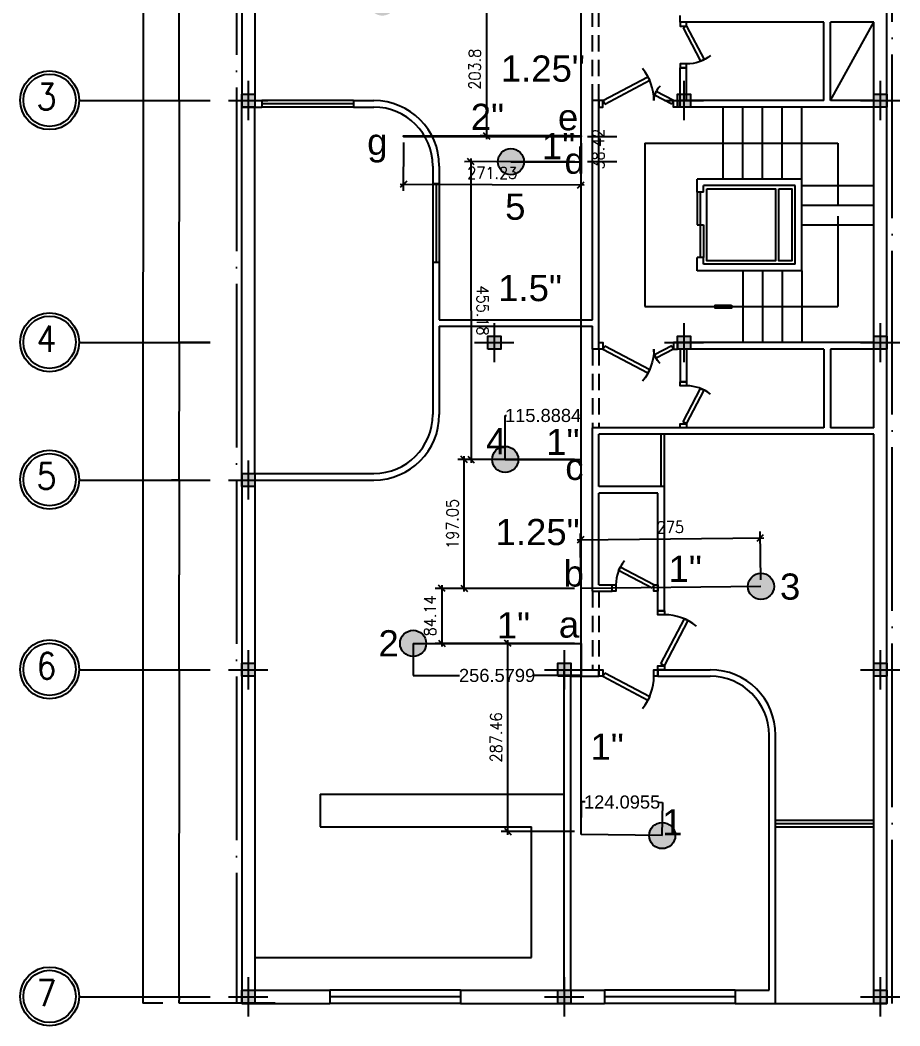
# Model space of a CAD drawing. Header units: millimetres. Extents: x 0 to 12169, y 6 to 10142.
# Drawn here: x 4633 to 5978, y 7541 to 9078 of the extents above; entities that cross this region are included whole.
import ezdxf

# ---------------------------------------------------------------- set-up
doc = ezdxf.new("R2010")
doc.units = ezdxf.units.MM
doc.header["$LTSCALE"] = 50
doc.header["$MEASUREMENT"] = 0
doc.linetypes.add('AXIS', pattern=[6, 5, -0.5, 0, -0.5])
doc.linetypes.add('DASHED', pattern=[0.75, 0.5, -0.25])
for name, color, linetype in [('1', 8, 'AXIS'), ('10', 10, 'Continuous'), ('2', 4, 'Continuous'), ('3', 3, 'Continuous'), ('33', 62, 'Continuous'), ('4', 136, 'Continuous'), ('5', 5, 'Continuous'), ('6', 60, 'Continuous'), ('DIM', 8, 'Continuous'), ('DOR', 3, 'Continuous')]:
    doc.layers.add(name, color=color, linetype=linetype)
doc.styles.add('ROMANS', font='ROMANS.shx', dxfattribs={"width": 0.9})
doc.styles.get("Standard").update_dxf_attribs({"font": 'arial.ttf'})
doc.dimstyles.new('dim1.100', dxfattribs={"dimscale": 100, "dimtxt": 0.18, "dimasz": 0.1, "dimexe": 0.1, "dimexo": 0.1, "dimgap": 0.09, "dimtad": 1, "dimzin": 12, "dimdsep": 46, "dimtxsty": 'ROMANS', "dimblk1": 'OBLIQUE', "dimblk2": 'OBLIQUE', "dimsah": 1, "dimcen": 0.1, "dimdle": 0.05, "dimclrd": 256, "dimclre": 12, "dimclrt": 4, "dimadec": 0, "dimazin": 0, "dimtfac": 1, "dimtix": 1, "dimtofl": 0, "dimtmove": 0, "dimatfit": 0, "dimldrblk": 'OBLIQUE', "dimfxl": 1, "dimtolj": 1, "dimtzin": 0, "dimarcsym": 0})
doc.dimstyles.get("Standard").update_dxf_attribs({"dimtxt": 0.18, "dimasz": 0.18, "dimexe": 0.18, "dimexo": 0.0625, "dimgap": 0.09, "dimtad": 0, "dimtih": 1, "dimtoh": 1, "dimdec": 4, "dimzin": 0, "dimdsep": 46, "dimtxsty": 'Standard', "dimcen": 0.09, "dimadec": 0, "dimazin": 0, "dimtfac": 1, "dimtdec": 4, "dimtofl": 0, "dimtmove": 0, "dimatfit": 3, "dimfxl": 1, "dimtolj": 1, "dimtzin": 0, "dimarcsym": 0})

# ---------------------------------------------------------------- blocks, each defined once
blk = doc.blocks.new('*D259')
at = {"layer": 'DEFPOINTS', "color": 0, "transparency": 16777216}
for p in [(4864.4, 8375.2), (4864.4, 8085.2), (4876, 8085.2)]:
    blk.add_point(p, dxfattribs=at)
at = {"layer": 'DIM', "color": 0, "lineweight": -2, "transparency": 16777216}
for p, q in [((4864.5, 8375.2), (4876.2, 8375.2)), ((4876, 8375), (4876, 8230.3)), ((4876, 8085.3), (4876, 8230)), ((4864.5, 8085.2), (4876.2, 8085.2))]:
    blk.add_line(p, q, dxfattribs=at)
at = {"layer": 'DIM', "color": 0, "transparency": 16777216}
for points in [[(4876, 8375), (4876, 8375), (4876, 8375.2)], [(4876, 8085.3), (4876, 8085.3), (4876, 8085.2)]]:
    blk.add_solid(points, dxfattribs=at)
at = {"layer": 'DIM', "color": 0, "transparency": 16777216, "insert": (4876, 8230.2), "char_height": 0.18, "attachment_point": 5}
blk.add_mtext('\\A1;290.0000', dxfattribs=at)
blk = doc.blocks.new('*D260')
at = {"layer": 'DEFPOINTS', "color": 0, "transparency": 16777216}
for p in [(4820.8, 9575.2), (4851, 9575.2), (4851, 7575.2)]:
    blk.add_point(p, dxfattribs=at)
at = {"layer": 'DIM', "color": 0, "lineweight": -2, "transparency": 16777216}
for p, q in [((4851, 9575.2), (4820.6, 9575.2)), ((4820.8, 9575), (4820.8, 8693.2)), ((4820.8, 7575.3), (4820.8, 8692.9)), ((4851, 7575.2), (4820.6, 7575.2))]:
    blk.add_line(p, q, dxfattribs=at)
at = {"layer": 'DIM', "color": 0, "transparency": 16777216}
for points in [[(4820.7, 9575), (4820.8, 9575), (4820.8, 9575.2)], [(4820.7, 7575.3), (4820.8, 7575.3), (4820.8, 7575.2)]]:
    blk.add_solid(points, dxfattribs=at)
at = {"layer": 'DIM', "color": 0, "transparency": 16777216, "insert": (4820.8, 8693), "char_height": 0.18, "attachment_point": 5}
blk.add_mtext('\\A1;2000.0000', dxfattribs=at)
blk = doc.blocks.new('*D261')
at = {"layer": 'DEFPOINTS', "color": 0, "transparency": 16777216}
for p in [(4864.4, 8085.2), (4864.4, 7585.2), (4876, 7585.2)]:
    blk.add_point(p, dxfattribs=at)
at = {"layer": 'DIM', "color": 0, "lineweight": -2, "transparency": 16777216}
for p, q in [((4864.5, 8085.2), (4876.2, 8085.2)), ((4876, 8085), (4876, 7835.3)), ((4876, 7585.3), (4876, 7835)), ((4864.5, 7585.2), (4876.2, 7585.2))]:
    blk.add_line(p, q, dxfattribs=at)
at = {"layer": 'DIM', "color": 0, "transparency": 16777216}
for points in [[(4876, 8085), (4876, 8085), (4876, 8085.2)], [(4876, 7585.3), (4876, 7585.3), (4876, 7585.2)]]:
    blk.add_solid(points, dxfattribs=at)
at = {"layer": 'DIM', "color": 0, "transparency": 16777216, "insert": (4876, 7835.2), "char_height": 0.18, "attachment_point": 5}
blk.add_mtext('\\A1;500.0000', dxfattribs=at)
blk = doc.blocks.new('*D262')
at = {"layer": 'DEFPOINTS', "color": 0, "transparency": 16777216}
for p in [(4864.4, 7585.2), (4876, 7575.2), (5022.8, 7575.2)]:
    blk.add_point(p, dxfattribs=at)
at = {"layer": 'DIM', "color": 0, "lineweight": -2, "transparency": 16777216}
for p, q in [((4864.5, 7585.2), (4876.2, 7585.2)), ((4876, 7585), (4876, 7580.3)), ((4876, 7575.3), (4876, 7580)), ((5022.7, 7575.2), (4875.8, 7575.2))]:
    blk.add_line(p, q, dxfattribs=at)
at = {"layer": 'DIM', "color": 0, "transparency": 16777216}
for points in [[(4876, 7585), (4876, 7585), (4876, 7585.2)], [(4876, 7575.3), (4876, 7575.3), (4876, 7575.2)]]:
    blk.add_solid(points, dxfattribs=at)
at = {"layer": 'DIM', "color": 0, "transparency": 16777216, "insert": (4876, 7580.2), "char_height": 0.18, "attachment_point": 5}
blk.add_mtext('\\A1;10.0000', dxfattribs=at)
blk = doc.blocks.new('st')
at = {"layer": '2'}
h = blk.add_hatch(color=256, dxfattribs=at)
h.paths.add_polyline_path([(0, 10), (0, 0), (10, 0), (10, 10)])
h.paths.add_polyline_path([(-10, 10), (-10, 0), (0, 0), (0, 10)])
h.paths.add_polyline_path([(-10, 0), (-10, -10), (0, -10), (0, 0)])
h.paths.add_polyline_path([(0, 0), (0, -10), (10, -10), (10, 0)])
at = {"layer": '10'}
for p, q in [((0, 30), (0, -30)), ((-30, 0), (30, 0))]:
    blk.add_line(p, q, dxfattribs=at)
at = {"layer": '4'}
blk.add_lwpolyline([(-10, -10), (-10, 10), (10, 10), (10, -10)], close=True, dxfattribs=at)
blk = doc.blocks.new('*D266')
at = {"layer": 'DEFPOINTS', "color": 0, "transparency": 16777216}
for p in [(4888.5, 9255.2), (4864.4, 8955.2), (4876, 8955.2)]:
    blk.add_point(p, dxfattribs=at)
at = {"layer": 'DIM', "color": 0, "lineweight": -2, "transparency": 16777216}
for p, q in [((4888.5, 9255.2), (4875.8, 9255.2)), ((4876, 9255), (4876, 9105.3)), ((4876, 8955.3), (4876, 9105)), ((4864.5, 8955.2), (4876.2, 8955.2))]:
    blk.add_line(p, q, dxfattribs=at)
at = {"layer": 'DIM', "color": 0, "transparency": 16777216}
for points in [[(4876, 9255), (4876, 9255), (4876, 9255.2)], [(4876, 8955.3), (4876, 8955.3), (4876, 8955.2)]]:
    blk.add_solid(points, dxfattribs=at)
at = {"layer": 'DIM', "color": 0, "transparency": 16777216, "insert": (4876, 9105.2), "char_height": 0.18, "attachment_point": 5}
blk.add_mtext('\\A1;300.0000', dxfattribs=at)
blk = doc.blocks.new('*D267')
at = {"layer": 'DEFPOINTS', "color": 0, "transparency": 16777216}
for p in [(4864.4, 8955.2), (4864.4, 8585.2), (4876, 8585.2)]:
    blk.add_point(p, dxfattribs=at)
at = {"layer": 'DIM', "color": 0, "lineweight": -2, "transparency": 16777216}
for p, q in [((4864.5, 8955.2), (4876.2, 8955.2)), ((4876, 8955), (4876, 8770.3)), ((4876, 8585.3), (4876, 8770)), ((4864.5, 8585.2), (4876.2, 8585.2))]:
    blk.add_line(p, q, dxfattribs=at)
at = {"layer": 'DIM', "color": 0, "transparency": 16777216}
for points in [[(4876, 8955), (4876, 8955), (4876, 8955.2)], [(4876, 8585.3), (4876, 8585.3), (4876, 8585.2)]]:
    blk.add_solid(points, dxfattribs=at)
at = {"layer": 'DIM', "color": 0, "transparency": 16777216, "insert": (4876, 8770.2), "char_height": 0.18, "attachment_point": 5}
blk.add_mtext('\\A1;370.0000', dxfattribs=at)
blk = doc.blocks.new('D120')
at = {"layer": 'DOR'}
for p, q in [((-114, 10), (-45, 46.3)), ((-42.2, 41), (-45, 46.3)), ((-111.2, 4.7), (-42.2, 41)), ((-34.8, 18.4), (-32.6, 24)), ((-8.8, 4.7), (-34.8, 18.4)), ((-6, 10), (-32.6, 24)), ((-114, 10), (-111.2, 4.7)), ((-6, 10), (-8.8, 4.7))]:
    blk.add_line(p, q, dxfattribs=at)
for points in [[(-114, 10), (-120, 10), (-120, 0), (-114, 0)], [(-6, 10), (0, 10), (0, 0), (-6, 0)]]:
    blk.add_lwpolyline(points, close=True, dxfattribs=at)
at = {"layer": 'DOR', "color": 44}
for centre, radius, start, end in [((-114, 10), 78, 0, 38.9626), ((-6, 10), 30, 132.879, 180)]:
    blk.add_arc(centre, radius, start, end, dxfattribs=at)
blk = doc.blocks.new('D90')
at = {"layer": 'DOR'}
for p, q in [((-77.8, 41), (-75, 46.3)), ((-6, 10), (-75, 46.3)), ((-8.8, 4.7), (-77.8, 41)), ((-6, 10), (-8.8, 4.7))]:
    blk.add_line(p, q, dxfattribs=at)
for points in [[(-90, 10), (-84, 10), (-84, 0), (-90, 0)], [(-6, 10), (0, 10), (0, 0), (-6, 0)]]:
    blk.add_lwpolyline(points, close=True, dxfattribs=at)
at = {"layer": 'DOR', "color": 44}
blk.add_arc((-6, 10), 78, 141.0374, 180, dxfattribs=at)
blk = doc.blocks.new('D70')
at = {"layer": 'DOR'}
for p, q in [((-59.9, 31.5), (-57.3, 37)), ((-8.8, 4.7), (-59.9, 31.5)), ((-6, 10), (-57.3, 37)), ((-6, 10), (-8.8, 4.7))]:
    blk.add_line(p, q, dxfattribs=at)
for points in [[(-70, 10), (-64, 10), (-64, 0), (-70, 0)], [(-6, 10), (0, 10), (0, 0), (-6, 0)]]:
    blk.add_lwpolyline(points, close=True, dxfattribs=at)
blk.add_arc((-6, 10), 58, 141.0374, 180, dxfattribs=at)
blk = doc.blocks.new('*D275')
at = {"layer": 'DEFPOINTS', "color": 0, "transparency": 16777216}
for p in [(4876, 8585.2), (4923.3, 8585.2), (4864.4, 8375.2)]:
    blk.add_point(p, dxfattribs=at)
at = {"layer": 'DIM', "color": 0, "lineweight": -2, "transparency": 16777216}
for p, q in [((4923.2, 8585.2), (4875.8, 8585.2)), ((4876, 8585), (4876, 8480.3)), ((4876, 8375.3), (4876, 8480)), ((4864.5, 8375.2), (4876.2, 8375.2))]:
    blk.add_line(p, q, dxfattribs=at)
at = {"layer": 'DIM', "color": 0, "transparency": 16777216}
for points in [[(4876, 8585), (4876, 8585), (4876, 8585.2)], [(4876, 8375.3), (4876, 8375.3), (4876, 8375.2)]]:
    blk.add_solid(points, dxfattribs=at)
at = {"layer": 'DIM', "color": 0, "transparency": 16777216, "insert": (4876, 8480.2), "char_height": 0.18, "attachment_point": 5}
blk.add_mtext('\\A1;210.0000', dxfattribs=at)
blk = doc.blocks.new('_OBLIQUE')
at = {"color": 0, "linetype": 'ByBlock'}
blk.add_line((-0.5, -0.5), (0.5, 0.5), dxfattribs=at)
blk = doc.blocks.new('*D318')
at = {"color": 12, "lineweight": -2, "ltscale": 50, "transparency": 16777216}
for p, q in [((5480.2, 9105), (5335.8, 9105)), ((5480.2, 8901.2), (5335.8, 8901.2))]:
    blk.add_line(p, q, dxfattribs=at)
at = {"lineweight": -2, "ltscale": 50, "transparency": 16777216}
blk.add_line((5345.8, 9110), (5345.8, 8896.2), dxfattribs=at)
at = {"layer": 'DEFPOINTS', "color": 0, "ltscale": 50, "transparency": 16777216}
for p in [(5490.2, 9105), (5345.8, 8901.2), (5490.2, 8901.2)]:
    blk.add_point(p, dxfattribs=at)
at = {"lineweight": -2, "ltscale": 50, "transparency": 16777216, "xscale": 10, "yscale": 10, "zscale": 10}
for p, rotation in [((5345.8, 9105), 90), ((5345.8, 8901.2), 270)]:
    blk.add_blockref('_OBLIQUE', p, dxfattribs=dict(at, rotation=rotation))
at = {"color": 4, "ltscale": 50, "transparency": 16777216, "insert": (5327.8, 9003.1), "char_height": 18, "attachment_point": 5, "rotation": 90, "style": 'ROMANS'}
blk.add_mtext('\\A1;203.8', dxfattribs=at)
blk = doc.blocks.new('*D319')
at = {"color": 12, "lineweight": -2, "ltscale": 50, "transparency": 16777216}
for p, q in [((5218.9, 8891.2), (5218.6, 8817.1)), ((5490.2, 8890.2), (5489.9, 8816.1))]:
    blk.add_line(p, q, dxfattribs=at)
at = {"lineweight": -2, "ltscale": 50, "transparency": 16777216}
blk.add_line((5494.9, 8826.1), (5213.7, 8827.1), dxfattribs=at)
at = {"layer": 'DEFPOINTS', "color": 0, "ltscale": 50, "transparency": 16777216}
for p in [(5219, 8901.2), (5490.2, 8900.2), (5218.7, 8827.1)]:
    blk.add_point(p, dxfattribs=at)
at = {"lineweight": -2, "ltscale": 50, "transparency": 16777216, "xscale": 10, "yscale": 10, "zscale": 10}
for p, rotation in [((5218.7, 8827.1), 179.7887561696166), ((5489.9, 8826.1), 359.7887561696166)]:
    blk.add_blockref('_OBLIQUE', p, dxfattribs=dict(at, rotation=rotation))
at = {"color": 4, "ltscale": 50, "transparency": 16777216, "insert": (5354.4, 8844.6), "char_height": 18, "attachment_point": 5, "rotation": 359.7888, "style": 'ROMANS'}
blk.add_mtext('\\A1;271.23', dxfattribs=at)
blk = doc.blocks.new('*D320')
at = {"color": 12, "lineweight": -2, "ltscale": 50, "transparency": 16777216}
for p, q in [((5500.2, 8900.2), (5544.8, 8900.2)), ((5500.2, 8861.8), (5544.8, 8861.8))]:
    blk.add_line(p, q, dxfattribs=at)
at = {"layer": 'DEFPOINTS', "color": 0, "ltscale": 50, "transparency": 16777216}
for p in [(5490.2, 8900.2), (5490.2, 8861.8), (5534.8, 8861.8)]:
    blk.add_point(p, dxfattribs=at)
at = {"color": 4, "ltscale": 50, "transparency": 16777216, "insert": (5516.8, 8881), "char_height": 18, "attachment_point": 5, "rotation": 90, "style": 'ROMANS'}
blk.add_mtext('\\A1;38.42', dxfattribs=at)
blk = doc.blocks.new('*D317')
at = {"color": 12, "lineweight": -2, "ltscale": 50, "transparency": 16777216}
for p, q in [((5480, 8861.8), (5311.9, 8861.7)), ((5480.2, 8406.6), (5312.1, 8406.5))]:
    blk.add_line(p, q, dxfattribs=at)
at = {"lineweight": -2, "ltscale": 50, "transparency": 16777216}
blk.add_line((5321.9, 8866.7), (5322.1, 8401.5), dxfattribs=at)
at = {"layer": 'DEFPOINTS', "color": 0, "ltscale": 50, "transparency": 16777216}
for p in [(5490, 8861.8), (5322.1, 8406.5), (5490.2, 8406.6)]:
    blk.add_point(p, dxfattribs=at)
at = {"lineweight": -2, "ltscale": 50, "transparency": 16777216, "xscale": 10, "yscale": 10, "zscale": 10}
for p, rotation in [((5321.9, 8861.7), 90.01782877092181), ((5322.1, 8406.5), 270.0178287709218)]:
    blk.add_blockref('_OBLIQUE', p, dxfattribs=dict(at, rotation=rotation))
at = {"color": 4, "ltscale": 50, "transparency": 16777216, "insert": (5340, 8634.1), "char_height": 18, "attachment_point": 5, "rotation": 270.0178, "style": 'ROMANS'}
blk.add_mtext('\\A1;455.18', dxfattribs=at)
blk = doc.blocks.new('*D315')
at = {"lineweight": -2, "ltscale": 50, "transparency": 16777216}
blk.add_line((5311.7, 8204.5), (5311.7, 8411.6), dxfattribs=at)
at = {"color": 12, "lineweight": -2, "ltscale": 50, "transparency": 16777216}
for p, q in [((5480.2, 8406.6), (5301.7, 8406.6)), ((5480.2, 8209.5), (5301.7, 8209.5))]:
    blk.add_line(p, q, dxfattribs=at)
at = {"layer": 'DEFPOINTS', "color": 0, "ltscale": 50, "transparency": 16777216}
for p in [(5311.7, 8406.6), (5490.2, 8406.6), (5490.2, 8209.5)]:
    blk.add_point(p, dxfattribs=at)
at = {"lineweight": -2, "ltscale": 50, "transparency": 16777216, "xscale": 10, "yscale": 10, "zscale": 10}
for p, rotation in [((5311.7, 8406.6), 90), ((5311.7, 8209.5), 270)]:
    blk.add_blockref('_OBLIQUE', p, dxfattribs=dict(at, rotation=rotation))
at = {"color": 4, "ltscale": 50, "transparency": 16777216, "insert": (5293.7, 8308.1), "char_height": 18, "attachment_point": 5, "rotation": 90, "style": 'ROMANS'}
blk.add_mtext('\\A1;197.05', dxfattribs=at)
blk = doc.blocks.new('*D316')
at = {"color": 12, "lineweight": -2, "ltscale": 50, "transparency": 16777216}
for p, q in [((5490.1, 8219.5), (5489.3, 8293.6)), ((5765.1, 8222.6), (5764.2, 8296.7))]:
    blk.add_line(p, q, dxfattribs=at)
at = {"lineweight": -2, "ltscale": 50, "transparency": 16777216}
blk.add_line((5484.4, 8283.6), (5769.4, 8286.7), dxfattribs=at)
at = {"layer": 'DEFPOINTS', "color": 0, "ltscale": 50, "transparency": 16777216}
for p in [(5764.4, 8286.7), (5765.2, 8212.6), (5490.2, 8209.5)]:
    blk.add_point(p, dxfattribs=at)
at = {"lineweight": -2, "ltscale": 50, "transparency": 16777216, "xscale": 10, "yscale": 10, "zscale": 10}
for p, rotation in [((5489.4, 8283.6), 180.6283533511163), ((5764.4, 8286.7), 0.6283533511163549)]:
    blk.add_blockref('_OBLIQUE', p, dxfattribs=dict(at, rotation=rotation))
at = {"color": 4, "ltscale": 50, "transparency": 16777216, "insert": (5626.7, 8303.1), "char_height": 18, "attachment_point": 5, "rotation": 0.6284, "style": 'ROMANS'}
blk.add_mtext('\\A1;275', dxfattribs=at)
blk = doc.blocks.new('*D314')
at = {"lineweight": -2, "ltscale": 50, "transparency": 16777216}
blk.add_line((5277.5, 8214.5), (5277.5, 8120.4), dxfattribs=at)
at = {"color": 12, "lineweight": -2, "ltscale": 50, "transparency": 16777216}
for p, q in [((5480.2, 8209.5), (5267.5, 8209.5)), ((5480.2, 8125.4), (5267.5, 8125.4))]:
    blk.add_line(p, q, dxfattribs=at)
at = {"layer": 'DEFPOINTS', "color": 0, "ltscale": 50, "transparency": 16777216}
for p in [(5490.2, 8209.5), (5277.5, 8125.4), (5490.2, 8125.4)]:
    blk.add_point(p, dxfattribs=at)
at = {"lineweight": -2, "ltscale": 50, "transparency": 16777216, "xscale": 10, "yscale": 10, "zscale": 10}
for p, rotation in [((5277.5, 8209.5), 90), ((5277.5, 8125.4), 270)]:
    blk.add_blockref('_OBLIQUE', p, dxfattribs=dict(at, rotation=rotation))
at = {"color": 4, "ltscale": 50, "transparency": 16777216, "insert": (5259.5, 8167.5), "char_height": 18, "attachment_point": 5, "rotation": 90, "style": 'ROMANS'}
blk.add_mtext('\\A1;84.14', dxfattribs=at)
blk = doc.blocks.new('*D313')
at = {"color": 12, "lineweight": -2, "ltscale": 50, "transparency": 16777216}
for p, q in [((5480.2, 8125.4), (5368.3, 8125.4)), ((5480.2, 7837.9), (5368.3, 7837.9))]:
    blk.add_line(p, q, dxfattribs=at)
at = {"lineweight": -2, "ltscale": 50, "transparency": 16777216}
blk.add_line((5378.3, 7832.9), (5378.3, 8130.4), dxfattribs=at)
at = {"layer": 'DEFPOINTS', "color": 0, "ltscale": 50, "transparency": 16777216}
for p in [(5378.3, 8125.4), (5490.2, 8125.4), (5490.2, 7837.9)]:
    blk.add_point(p, dxfattribs=at)
at = {"lineweight": -2, "ltscale": 50, "transparency": 16777216, "xscale": 10, "yscale": 10, "zscale": 10}
for p, rotation in [((5378.3, 8125.4), 90), ((5378.3, 7837.9), 270)]:
    blk.add_blockref('_OBLIQUE', p, dxfattribs=dict(at, rotation=rotation))
at = {"color": 4, "ltscale": 50, "transparency": 16777216, "insert": (5360.3, 7981.7), "char_height": 18, "attachment_point": 5, "rotation": 90, "style": 'ROMANS'}
blk.add_mtext('\\A1;287.46', dxfattribs=at)
blk = doc.blocks.new('*D288')
at = {"color": 0, "lineweight": -2, "ltscale": 50, "transparency": 16777216}
for p, q in [((5490.2, 7833.6), (5490.9, 7883.9)), ((5491.1, 7883.7), (5496.7, 7883.6)), ((5614.8, 7881.9), (5609.3, 7882)), ((5614.3, 7831.7), (5615, 7882.1))]:
    blk.add_line(p, q, dxfattribs=at)
at = {"color": 0, "ltscale": 50, "transparency": 16777216}
for points in [[(5491.1, 7883.7), (5491.1, 7883.7), (5490.9, 7883.7)], [(5614.8, 7881.9), (5614.8, 7881.8), (5615, 7881.9)]]:
    blk.add_solid(points, dxfattribs=at)
at = {"layer": 'DEFPOINTS', "color": 0, "ltscale": 50, "transparency": 16777216}
for p in [(5615, 7881.9), (5490.2, 7833.5), (5614.3, 7831.6)]:
    blk.add_point(p, dxfattribs=at)
at = {"color": 0, "ltscale": 50, "transparency": 16777216, "insert": (5553, 7882.8), "char_height": 0.18, "attachment_point": 5}
blk.add_mtext('\\A1;{\\H111.11111x;124.0955}', dxfattribs=at)
blk = doc.blocks.new('*D338')
at = {"color": 0, "lineweight": -2, "ltscale": 50, "transparency": 16777216}
for p, q in [((5233.6, 8125.3), (5233.6, 8076.1)), ((5490.2, 8125.3), (5490.2, 8076.1)), ((5233.8, 8076.3), (5304.6, 8076.3)), ((5490, 8076.3), (5419.2, 8076.3))]:
    blk.add_line(p, q, dxfattribs=at)
at = {"color": 0, "ltscale": 50, "transparency": 16777216}
for points in [[(5233.8, 8076.3), (5233.8, 8076.3), (5233.6, 8076.3)], [(5490, 8076.3), (5490, 8076.3), (5490.2, 8076.3)]]:
    blk.add_solid(points, dxfattribs=at)
at = {"layer": 'DEFPOINTS', "color": 0, "ltscale": 50, "transparency": 16777216}
for p in [(5233.6, 8125.4), (5490.2, 8125.4), (5233.6, 8076.3)]:
    blk.add_point(p, dxfattribs=at)
at = {"color": 0, "ltscale": 50, "transparency": 16777216, "insert": (5361.9, 8076.3), "char_height": 0.18, "attachment_point": 5}
blk.add_mtext('\\A1;{\\H111.11111x;256.5799}', dxfattribs=at)
blk = doc.blocks.new('*D339')
at = {"color": 0, "lineweight": -2, "ltscale": 50, "transparency": 16777216}
for p, q in [((5374.3, 8406.6), (5374.3, 8473.9)), ((5374.5, 8473.7), (5376.1, 8473.7)), ((5490, 8473.7), (5488.4, 8473.7)), ((5490.2, 8406.6), (5490.2, 8473.9))]:
    blk.add_line(p, q, dxfattribs=at)
at = {"color": 0, "ltscale": 50, "transparency": 16777216}
for points in [[(5374.5, 8473.7), (5374.5, 8473.7), (5374.3, 8473.7)], [(5490, 8473.7), (5490, 8473.7), (5490.2, 8473.7)]]:
    blk.add_solid(points, dxfattribs=at)
at = {"layer": 'DEFPOINTS', "color": 0, "ltscale": 50, "transparency": 16777216}
for p in [(5490.2, 8473.7), (5374.3, 8406.6), (5490.2, 8406.6)]:
    blk.add_point(p, dxfattribs=at)
at = {"color": 0, "ltscale": 50, "transparency": 16777216, "insert": (5432.2, 8473.7), "char_height": 0.18, "attachment_point": 5}
blk.add_mtext('\\A1;{\\H111.11111x;115.8884}', dxfattribs=at)

msp = doc.modelspace()

# ---------------------------------------------------------------- hatches: boundary and pattern name
at = {"ltscale": 50, "true_color": 0xcd2027}
h = msp.add_hatch(color=242, dxfattribs=at)
h.dxf.hatch_style = 1
h.paths.add_polyline_path([(5470.18728, 9377.70244), (5490.18728, 9377.70244), (5510.18728, 9377.70244, 1)])
h.paths.add_polyline_path([(5490.18728, 9377.70244), (5470.18728, 9377.70244, 0.4142135624), (5490.18728, 9357.70244)])
h.paths.add_polyline_path([(5510.18728, 9377.70244), (5490.18728, 9377.70244), (5490.18728, 9357.70244, 0.4142135624)])
h.paths.add_polyline_path([(5813.57623, 9377.70244, 1), (5773.57623, 9377.70244, 1)])
h.paths.add_polyline_path([(5166.54264, 9104.97658, 1), (5206.54264, 9104.97658, 1)])
h.paths.add_polyline_path([(5362.9846, 8861.76425, 1), (5402.9846, 8861.76425, 1)])
h.paths.add_polyline_path([(5394.29888, 8406.58743, 1), (5354.29888, 8406.58743, 1)])
h.paths.add_polyline_path([(5785.16783, 8212.55541, 1), (5745.16783, 8212.55541, 1)])
h.paths.add_polyline_path([(5253.60742, 8125.3977, 1), (5213.60742, 8125.3977, 1)])
h.paths.add_polyline_path([(5594.26902, 7831.64098, 1), (5634.26902, 7831.64098, 1)])
h = msp.add_hatch(color=242, dxfattribs=at)
h.dxf.hatch_style = 1
h.paths.add_polyline_path([(5490.18728, 8901.18055), (5218.95796, 8901.18055), (5218.95796, 8900.18055), (5490.18728, 8900.18055)])
h.paths.add_polyline_path([(5414.35261, 8843.47788), (5485.26666, 8843.47788), (5485.26666, 8925.90626), (5414.35261, 8925.90626)], flags=9)
at = {"layer": '6'}
msp.add_hatch(color=256, dxfattribs=at).paths.add_polyline_path([(5720.03869, 8642.66047), (5720.03869, 8637.66047), (5695.03869, 8637.66047), (5695.03869, 8642.66047)])

# ---------------------------------------------------------------- linework, layer by layer
for p, q in [((4971.53869, 9575.16047), (4971.53869, 8945.16047)), ((5957.53869, 7575.16047), (5957.53869, 9575.16047)), ((4991.53869, 9555.16047), (4991.53869, 8955.16047)), ((5641.53869, 9075.16047), (5641.53869, 9085.16047)), ((5861.53869, 9075.16047), (5641.53869, 9075.16047)), ((5861.53869, 8955.16047), (5861.53869, 9075.16047)), ((5871.53869, 8955.16047), (5871.53869, 9075.16047)), ((5937.53869, 9075.16047), (5871.53869, 9075.16047)), ((5937.53869, 8585.16047), (5937.53869, 9075.16047)), ((5641.53869, 8945.16047), (5641.53869, 9005.16047)), ((5651.53869, 9005.16047), (5641.53869, 9005.16047)), ((5651.53869, 8955.16047), (5651.53869, 9005.16047)), ((4991.53869, 8955.16047), (5002.53869, 8955.16047)), ((5002.53869, 8955.16047), (5002.53869, 8945.16047)), ((5142.53869, 8955.16047), (5142.53869, 8945.16047)), ((5142.53869, 8955.16047), (5173.53869, 8955.16047)), ((5517.53869, 8955.16047), (5507.53869, 8955.16047)), ((5507.53869, 8620.16047), (5507.53869, 8955.16047)), ((5517.53869, 8575.16047), (5517.53869, 8955.16047)), ((5861.53869, 8955.16047), (5641.53869, 8955.16047)), ((5937.53869, 8955.16047), (5871.53869, 8955.16047)), ((4971.53869, 8945.16047), (5002.53869, 8945.16047)), ((5142.53869, 8945.16047), (5173.53869, 8945.16047)), ((5937.53869, 8945.16047), (5641.53869, 8945.16047)), ((5263.53869, 8855.16047), (5263.53869, 8827.66047)), ((5273.53869, 8855.16047), (5273.53869, 8827.66047)), ((5273.53869, 8827.66047), (5263.53869, 8827.66047)), ((5827.53869, 8835.16047), (5667.53869, 8835.16047)), ((5667.53869, 8815.16047), (5667.53869, 8835.16047)), ((5817.53869, 8825.16047), (5677.53869, 8825.16047)), ((5677.53869, 8815.16047), (5677.53869, 8825.16047)), ((5817.53869, 8705.16047), (5817.53869, 8825.16047)), ((5827.53869, 8695.16047), (5827.53869, 8835.16047)), ((5677.53869, 8815.16047), (5667.53869, 8815.16047)), ((5273.53869, 8707.66047), (5263.53869, 8707.66047)), ((5263.53869, 8707.66047), (5263.53869, 8475.16047)), ((5273.53869, 8707.66047), (5273.53869, 8620.16047)), ((5677.53869, 8715.16047), (5667.53869, 8715.16047)), ((5667.53869, 8695.16047), (5667.53869, 8715.16047)), ((5677.53869, 8705.16047), (5677.53869, 8715.16047)), ((5817.53869, 8705.16047), (5677.53869, 8705.16047)), ((5827.53869, 8695.16047), (5667.53869, 8695.16047)), ((5273.53869, 8620.16047), (5507.53869, 8620.16047)), ((5273.53869, 8610.16047), (5507.53869, 8610.16047)), ((5273.53869, 8610.16047), (5273.53869, 8475.16047)), ((5507.53869, 8575.16047), (5507.53869, 8610.16047)), ((5937.53869, 8585.16047), (5637.53869, 8585.16047)), ((5637.53869, 8585.16047), (5637.53869, 8575.16047)), ((5517.53869, 8575.16047), (5507.53869, 8575.16047)), ((5861.53869, 8575.16047), (5637.53869, 8575.16047)), ((5641.53869, 8575.16047), (5641.53869, 8525.16047)), ((5651.53869, 8575.16047), (5651.53869, 8525.16047)), ((5861.53869, 8575.16047), (5861.53869, 8455.16047)), ((5937.53869, 8575.16047), (5871.53869, 8575.16047)), ((5871.53869, 8575.16047), (5871.53869, 8455.16047)), ((5937.53869, 8455.16047), (5937.53869, 8575.16047)), ((5651.53869, 8525.16047), (5641.53869, 8525.16047)), ((5507.53869, 8205.16047), (5507.53869, 8455.16047)), ((5861.53869, 8455.16047), (5507.53869, 8455.16047)), ((5937.53869, 8445.16047), (5517.53869, 8445.16047)), ((5517.53869, 8365.16047), (5517.53869, 8445.16047)), ((5937.53869, 8455.16047), (5871.53869, 8455.16047)), ((5937.53869, 7575.16047), (5937.53869, 8445.16047)), ((4971.53869, 8385.16047), (5173.53869, 8385.16047)), ((4971.53869, 8385.16047), (4971.53869, 7575.16047)), ((4991.53869, 8375.16047), (5173.53869, 8375.16047)), ((4991.53869, 8375.16047), (4991.53869, 7595.16047)), ((5617.53869, 8365.16047), (5517.53869, 8365.16047)), ((5617.53869, 8175.16047), (5617.53869, 8365.16047)), ((5517.53869, 8215.16047), (5517.53869, 8355.16047)), ((5607.53869, 8355.16047), (5517.53869, 8355.16047)), ((5607.53869, 8175.16047), (5607.53869, 8355.16047)), ((5517.53869, 8215.16047), (5537.53869, 8215.16047)), ((5537.53869, 8205.16047), (5537.53869, 8215.16047)), ((5507.53869, 8205.16047), (5537.53869, 8205.16047)), ((5617.53869, 8175.16047), (5607.53869, 8175.16047)), ((5464.53869, 8085.16047), (5517.53869, 8085.16047)), ((5464.53869, 7595.16047), (5464.53869, 8085.16047)), ((5474.53869, 8075.16047), (5517.53869, 8075.16047)), ((5474.53869, 7595.16047), (5474.53869, 8075.16047)), ((5517.53869, 8085.16047), (5517.53869, 8075.16047)), ((5607.53869, 8075.16047), (5607.53869, 8085.16047)), ((5607.53869, 8085.16047), (5687.53869, 8085.16047)), ((5607.53869, 8075.16047), (5687.53869, 8075.16047)), ((5777.53869, 7595.16047), (5777.53869, 7985.16047)), ((5787.53869, 7575.16047), (5787.53869, 7985.16047)), ((4991.53869, 7595.16047), (5106.03869, 7595.16047)), ((5106.03869, 7595.16047), (5106.03869, 7575.16047)), ((5306.03869, 7595.16047), (5306.03869, 7575.16047)), ((5306.03869, 7595.16047), (5464.53869, 7595.16047)), ((5474.53869, 7595.16047), (5526.03869, 7595.16047)), ((5526.03869, 7595.16047), (5526.03869, 7575.16047)), ((5726.03869, 7595.16047), (5726.03869, 7575.16047)), ((5726.03869, 7595.16047), (5777.53869, 7595.16047)), ((4971.53869, 7575.16047), (5106.03869, 7575.16047)), ((5306.03869, 7575.16047), (5526.03869, 7575.16047)), ((5726.03869, 7575.16047), (5787.53869, 7575.16047)), ((5937.53869, 7575.16047), (5957.53869, 7575.16047))]:
    msp.add_line(p, q)
at = {"color": 51, "ltscale": 50, "true_color": 0xf8f6b0}
for p, q in [((5490.18728, 7835.16047), (5490.18728, 9377.70244)), ((5382.9846, 8861.76425), (5490.18728, 8861.76425)), ((5374.29888, 8406.58743), (5490.18728, 8406.58743)), ((5765.16783, 8212.55541), (5490.18728, 8209.53962)), ((5233.60742, 8125.3977), (5490.18728, 8125.3977)), ((5614.26902, 7831.64098), (5490.18728, 7833.4911))]:
    msp.add_line(p, q, dxfattribs=at)
at = {"color": 32, "ltscale": 50, "true_color": 0xcd6928}
msp.add_line((5490.18728, 8900.18055), (5490.18728, 9104.97658), dxfattribs=at)
at = {"color": 240, "ltscale": 50, "true_color": 0xed1f24}
for p, q in [((5218.95796, 8900.18055), (5218.95796, 8901.18055)), ((5490.18728, 8900.18055), (5490.18728, 8901.18055)), ((5490.18728, 8406.58743), (5490.18728, 8900.18055))]:
    msp.add_line(p, q, dxfattribs=at)
at = {"color": 30, "ltscale": 50, "true_color": 0xf8991e}
msp.add_line((5490.18728, 8209.53962), (5490.18728, 8406.58743), dxfattribs=at)
at = {"color": 242, "ltscale": 50, "true_color": 0xcd2027}
msp.add_line((5490.18728, 7833.4911), (5490.18728, 7837.93812), dxfattribs=at)
at = {"color": 219, "ltscale": 50, "true_color": 0x642165}
for points in [[(5218.95796, 8901.18055), (5490.18728, 8901.18055)], [(5218.95796, 8900.18055), (5490.18728, 8900.18055)]]:
    msp.add_lwpolyline(points, dxfattribs=at)
at = {"color": 240, "ltscale": 50, "true_color": 0xed1f24}
msp.add_lwpolyline([(5490.18728, 8900.18055), (5218.95796, 8900.18055), (5218.95796, 8901.18055), (5490.18728, 8901.18055)], close=True, dxfattribs=at)
at = {"color": 242, "ltscale": 50, "true_color": 0xcd2027}
for centre in [(5382.9846, 8861.76425), (5374.29888, 8406.58743), (5765.16783, 8212.55541), (5233.60742, 8125.3977), (5614.26902, 7831.64098)]:
    msp.add_circle(centre, 20, dxfattribs=at)
for centre, radius, start, end in [((5173.53869, 8855.16047), 100, 0, 90), ((5173.53869, 8855.16047), 90, 0, 90), ((5173.53869, 8475.16047), 90, 270, 0), ((5173.53869, 8475.16047), 100, 270, 0), ((5687.53869, 7985.16047), 100, 0, 90), ((5687.53869, 7985.16047), 90, 0, 90)]:
    msp.add_arc(centre, radius, start, end)
at = {"layer": '1'}
for p, q in [((4963.53869, 9575.16047), (4963.53869, 7575.16047)), ((5965.53869, 7575.16047), (5965.53869, 9575.16047))]:
    msp.add_line(p, q, dxfattribs=at)
at = {"layer": '10'}
for centre in [(4677.89069, 8955.70983), (4677.89069, 8585.70983), (4677.89069, 8375.70983), (4677.89069, 8085.70983), (4677.89069, 7585.70983)]:
    msp.add_circle(centre, 40, dxfattribs=at)
at = {"layer": '2', "linetype": 'DASHED'}
for p, q in [((5507.53869, 8955.16047), (5507.53869, 9185.16047)), ((5517.53869, 8955.16047), (5517.53869, 9185.16047)), ((5507.53869, 8575.16047), (5507.53869, 8455.16047)), ((5517.53869, 8575.16047), (5517.53869, 8455.16047)), ((5507.53869, 8205.16047), (5507.53869, 8085.16047)), ((5517.53869, 8205.16047), (5517.53869, 8085.16047))]:
    msp.add_line(p, q, dxfattribs=at)
at = {"layer": '2'}
for p, q in [((5871.53869, 8955.16047), (5937.53869, 9075.16047)), ((4723.02615, 8955.16047), (4923.28016, 8955.16047)), ((5142.53869, 8955.16047), (5002.53869, 8955.16047)), ((5142.53869, 8950.16047), (5002.53869, 8950.16047)), ((4971.53869, 8385.16047), (4971.53869, 8945.16047)), ((4991.53869, 8385.16047), (4991.53869, 8945.16047)), ((5142.53869, 8945.16047), (5002.53869, 8945.16047)), ((5707.53869, 8835.16047), (5707.53869, 8945.16047)), ((5737.53869, 8835.16047), (5737.53869, 8945.16047)), ((5767.53869, 8835.16047), (5767.53869, 8945.16047)), ((5797.53869, 8835.16047), (5797.53869, 8945.16047)), ((5827.53869, 8835.16047), (5827.53869, 8945.16047)), ((5263.53869, 8827.66047), (5263.53869, 8707.66047)), ((5268.53869, 8827.66047), (5268.53869, 8707.66047)), ((5273.53869, 8827.66047), (5273.53869, 8707.66047)), ((5827.53869, 8825.16047), (5937.53869, 8825.16047)), ((5667.53869, 8815.16047), (5667.53869, 8765.16047)), ((5672.53869, 8815.16047), (5672.53869, 8715.16047)), ((5827.53869, 8795.16047), (5937.53869, 8795.16047)), ((5667.53869, 8765.16047), (5677.53869, 8765.16047)), ((5677.53869, 8765.16047), (5677.53869, 8715.16047)), ((5827.53869, 8765.16047), (5937.53869, 8765.16047)), ((5737.53869, 8695.16047), (5737.53869, 8585.16047)), ((5767.53869, 8695.16047), (5767.53869, 8585.16047)), ((5797.53869, 8695.16047), (5797.53869, 8585.16047)), ((5827.53869, 8695.16047), (5827.53869, 8585.16047)), ((4723.02615, 8585.16047), (4923.28016, 8585.16047)), ((5612.53869, 8365.16047), (5612.53869, 8445.16047)), ((5617.53869, 8365.16047), (5617.53869, 8445.16047)), ((4723.02615, 8375.16047), (4923.28016, 8375.16047)), ((4723.02615, 8085.16047), (4923.28016, 8085.16047)), ((5091.53869, 7895.16047), (5464.53869, 7895.16047)), ((5091.53869, 7895.16047), (5091.53869, 7845.16047)), ((5091.53869, 7845.16047), (5414.53869, 7845.16047)), ((5414.53869, 7645.16047), (5414.53869, 7845.16047)), ((5787.53869, 7855.16047), (5937.53869, 7855.16047)), ((5787.53869, 7850.16047), (5937.53869, 7850.16047)), ((5787.53869, 7845.16047), (5937.53869, 7845.16047)), ((4991.53869, 7645.16047), (5414.53869, 7645.16047)), ((5306.03869, 7595.16047), (5106.03869, 7595.16047)), ((5726.03869, 7595.16047), (5526.03869, 7595.16047)), ((4723.02615, 7585.16047), (4923.28016, 7585.16047)), ((5306.03869, 7585.16047), (5106.03869, 7585.16047)), ((5726.03869, 7585.16047), (5526.03869, 7585.16047)), ((5306.03869, 7575.16047), (5106.03869, 7575.16047)), ((5726.03869, 7575.16047), (5526.03869, 7575.16047))]:
    msp.add_line(p, q, dxfattribs=at)
for points in [[(5682.53869, 8820.16047), (5787.53869, 8820.16047), (5787.53869, 8710.16047), (5682.53869, 8710.16047)], [(5792.53869, 8820.16047), (5812.53869, 8820.16047), (5812.53869, 8710.16047), (5792.53869, 8710.16047)]]:
    msp.add_lwpolyline(points, close=True, dxfattribs=at)
for centre in [(4677.89069, 8955.70983), (4677.89069, 8585.70983), (4677.89069, 8375.70983), (4677.89069, 8085.70983), (4677.89069, 7585.70983)]:
    msp.add_circle(centre, 45, dxfattribs=at)
at = {"layer": '3'}
msp.add_line((5787.53869, 7575.16047), (5937.53869, 7575.16047), dxfattribs=at)
at = {"layer": '33'}
for p, q in [((5587.53869, 8890.16047), (5882.53869, 8890.16047)), ((5587.53869, 8890.16047), (5587.53869, 8640.16047)), ((5882.53869, 8890.16047), (5882.53869, 8795.16047)), ((5882.53869, 8778.24753), (5882.53869, 8640.16047)), ((5587.53869, 8640.16047), (5882.53869, 8640.16047))]:
    msp.add_line(p, q, dxfattribs=at)
at = {"layer": '6'}
msp.add_lwpolyline([(5720.03869, 8642.66047), (5720.03869, 8637.66047), (5695.03869, 8637.66047), (5695.03869, 8642.66047)], close=True, dxfattribs=at)

# ---------------------------------------------------------------- block references
msp.add_blockref('st', (5647.53869, 8585.16047))
at = {"layer": '5', "xscale": -1, "rotation": 270}
msp.add_blockref('D70', (5641.53869, 9075.16047), dxfattribs=at)
at = {"layer": '5'}
for name, p in [('st', (4981.53869, 8955.16047)), ('st', (5647.53869, 8955.16047)), ('st', (5947.53869, 8955.16047)), ('st', (5357.53869, 8585.16047)), ('st', (5947.53869, 8585.16047)), ('st', (4981.53869, 8375.16047)), ('D70', (5607.53869, 8205.16047)), ('st', (4981.53869, 8085.16047)), ('st', (5464.53869, 8085.16047)), ('st', (5947.53869, 8085.16047)), ('st', (4981.53869, 7585.16047)), ('st', (5464.53869, 7585.16047)), ('st', (5947.53869, 7585.16047))]:
    msp.add_blockref(name, p, dxfattribs=at)
for name, p, rotation in [('D70', (5641.53869, 8455.16047), 270), ('D90', (5607.53869, 8085.16047), 270), ('D90', (5517.53869, 8085.16047), 180)]:
    msp.add_blockref(name, p, dxfattribs=dict(at, rotation=rotation))
at = {"layer": 'DOR'}
msp.add_blockref('D120', (5637.53869, 8945.16047), dxfattribs=at)
at = {"layer": 'DOR', "xscale": -1, "rotation": 180}
msp.add_blockref('D120', (5637.53869, 8585.16047), dxfattribs=at)

# ---------------------------------------------------------------- texts
at = {"color": 242, "ltscale": 50, "true_color": 0xcd2027, "char_height": 40, "attachment_point": 1}
for s, insert in [('{\\C256;\\c16777215;1.25"}', (5367.49572, 9024.12386)), ('{\\C256;\\c16777215;2"}', (5321.66414, 8950.30962)), ('{\\C256;\\c16777215;e}', (5454.87536, 8949.73444)), ('{\\C256;\\c16777215;g}', (5163.36855, 8912.27973)), ('{\\C256;\\c16777215;1"}', (5430.43719, 8905.48334)), ('{\\C256;\\c16777215;d}', (5464.83666, 8883.28241)), ('{\\C256;\\c16777215;5}', (5374.21701, 8813.01115)), ('{\\C256;\\c16777215;1.5"}', (5363.48223, 8688.56332)), ('{\\C256;\\c16777215;4}', (5345.02344, 8454.64823)), ('{\\C256;\\c16777215;1"}', (5436.93264, 8453.38468)), ('{\\C256;\\c16777215;c}', (5466.08853, 8415.26035)), ('{\\C256;\\c16777215;1.25"}', (5359.52114, 8315.64191)), ('{\\C256;\\c16777215;1"}', (5623.95, 8259.40676)), ('{\\C256;\\c16777215;b}', (5463.53022, 8252.29471)), ('{\\C256;\\c16777215;3}', (5794.25289, 8232.26304)), ('{\\C256;\\c16777215;1"}', (5361.38828, 8173.10011)), ('{\\C256;\\c16777215;a}', (5456.29108, 8174.22474)), ('{\\C256;\\c16777215;2}', (5180.54472, 8145.56478)), ('{\\C256;\\c16777215;1"}', (5504.67645, 7987.61148)), ('{\\C256;\\c16777215;1}', (5614.26902, 7871.80469))]:
    msp.add_mtext_dynamic_manual_height_columns(s, width=178.6433628, gutter_width=1, heights=[0], dxfattribs=dict(at, insert=insert))
at = {"layer": 'DIM', "style": 'ROMANS', "width": 0.9}
for s, p in [('3', (4657.88763, 8941.05517)), ('4', (4657.88763, 8571.05517)), ('5', (4657.88763, 8361.05517)), ('6', (4657.88763, 8071.05517)), ('7', (4657.88763, 7571.05517))]:
    msp.add_text(s, height=40, dxfattribs=at).set_placement(p)

# ---------------------------------------------------------------- dimensions: what is measured, and where the dimension line sits
at = {"color": 240, "ltscale": 50, "true_color": 0xed1f24}
for base, p1, p2, picture, middle in [((5345.80849, 8901.18055), (5490.18728, 9104.97658), (5490.18728, 8901.18055), '*D318', (5327.80849, 9003.07856)), ((5534.76891, 8861.76425), (5490.18728, 8900.18055), (5490.18728, 8861.76425), '*D320', (5516.76891, 8880.9724)), ((5311.68949, 8406.58743), (5490.18728, 8209.53962), (5490.18728, 8406.58743), '*D315', (5293.68949, 8308.06352)), ((5277.45653, 8125.3977), (5490.18728, 8209.53962), (5490.18728, 8125.3977), '*D314', (5259.45653, 8167.46866)), ((5378.34488, 8125.3977), (5490.18728, 7837.93812), (5490.18728, 8125.3977), '*D313', (5360.34488, 7981.66791))]:
    dim = msp.add_linear_dim(base=base, p1=p1, p2=p2, angle=90, dimstyle='dim1.100', dxfattribs=at)
    dim.commit()
    dim.dimension.update_dxf_attribs({"geometry": picture, "text_midpoint": middle})
for p1, p2, distance, picture, middle in [((5490.18728, 8900.18055), (5218.95796, 8901.18055), 74.10742, '*D319', (5354.36576, 8844.57351)), ((5490.04564, 8861.76425), (5490.18728, 8406.58743), -168.13639, '*D317', (5339.98008, 8634.12912)), ((5490.18728, 8209.53962), (5765.16783, 8212.55541), 74.10012, '*D316', (5626.66753, 8303.1421))]:
    dim = msp.add_aligned_dim(p1=p1, p2=p2, distance=distance, dimstyle='dim1.100', dxfattribs=at)
    dim.commit()
    dim.dimension.update_dxf_attribs({"geometry": picture, "text_midpoint": middle})
for base, p1, p2, picture, middle in [((5490.18728, 8473.68812), (5374.29888, 8406.58743), (5490.18728, 8406.58743), '*D339', (5432.24308, 8473.68812)), ((5233.60742, 8076.3128), (5490.18728, 8125.3977), (5233.60742, 8125.3977), '*D338', (5361.89735, 8076.3128))]:
    dim = msp.add_linear_dim(base=base, p1=p1, p2=p2, text='{\\H111.11111x;<>}', dimstyle='Standard', dxfattribs=at)
    dim.commit()
    dim.dimension.update_dxf_attribs({"geometry": picture, "text_midpoint": middle})
dim = msp.add_aligned_dim(p1=(5490.18728, 7833.4911), p2=(5614.26902, 7831.64098), distance=50.23627, text='{\\H111.11111x;<>}', dimstyle='Standard', dxfattribs=at)
dim.commit()
dim.dimension.update_dxf_attribs({"geometry": '*D288', "text_midpoint": (5552.97711, 7882.79673)})
at = {"layer": 'DIM'}
dim = msp.add_linear_dim(base=(4820.77411, 9575.16047), p1=(4851.01895, 7575.16047), p2=(4851.01895, 9575.16047), angle=90, dimstyle='Standard', dxfattribs=at)
dim.commit()
dim.dimension.update_dxf_attribs({"geometry": '*D260', "text_midpoint": (4820.77411, 8693.03768), "dimtype": 160})
for base, p1, p2, picture, middle in [((4876.01895, 8955.16047), (4888.51895, 9255.16047), (4864.42203, 8955.16047), '*D266', (4876.01895, 9105.16047)), ((4876.01895, 8585.16047), (4864.42203, 8955.16047), (4864.42203, 8585.16047), '*D267', (4876.01895, 8770.16047)), ((4876.01895, 8585.16047), (4864.42203, 8375.16047), (4923.28016, 8585.16047), '*D275', (4876.01895, 8480.16047)), ((4876.01895, 8085.16047), (4864.42203, 8375.16047), (4864.42203, 8085.16047), '*D259', (4876.01895, 8230.16047)), ((4876.01895, 7585.16047), (4864.42203, 8085.16047), (4864.42203, 7585.16047), '*D261', (4876.01895, 7835.16047)), ((4876.01895, 7575.16047), (4864.42203, 7585.16047), (5022.80756, 7575.16047), '*D262', (4876.01895, 7580.16047))]:
    dim = msp.add_linear_dim(base=base, p1=p1, p2=p2, angle=90, dimstyle='Standard', dxfattribs=at)
    dim.commit()
    dim.dimension.update_dxf_attribs({"geometry": picture, "text_midpoint": middle})

doc.saveas('drawing.dxf')
